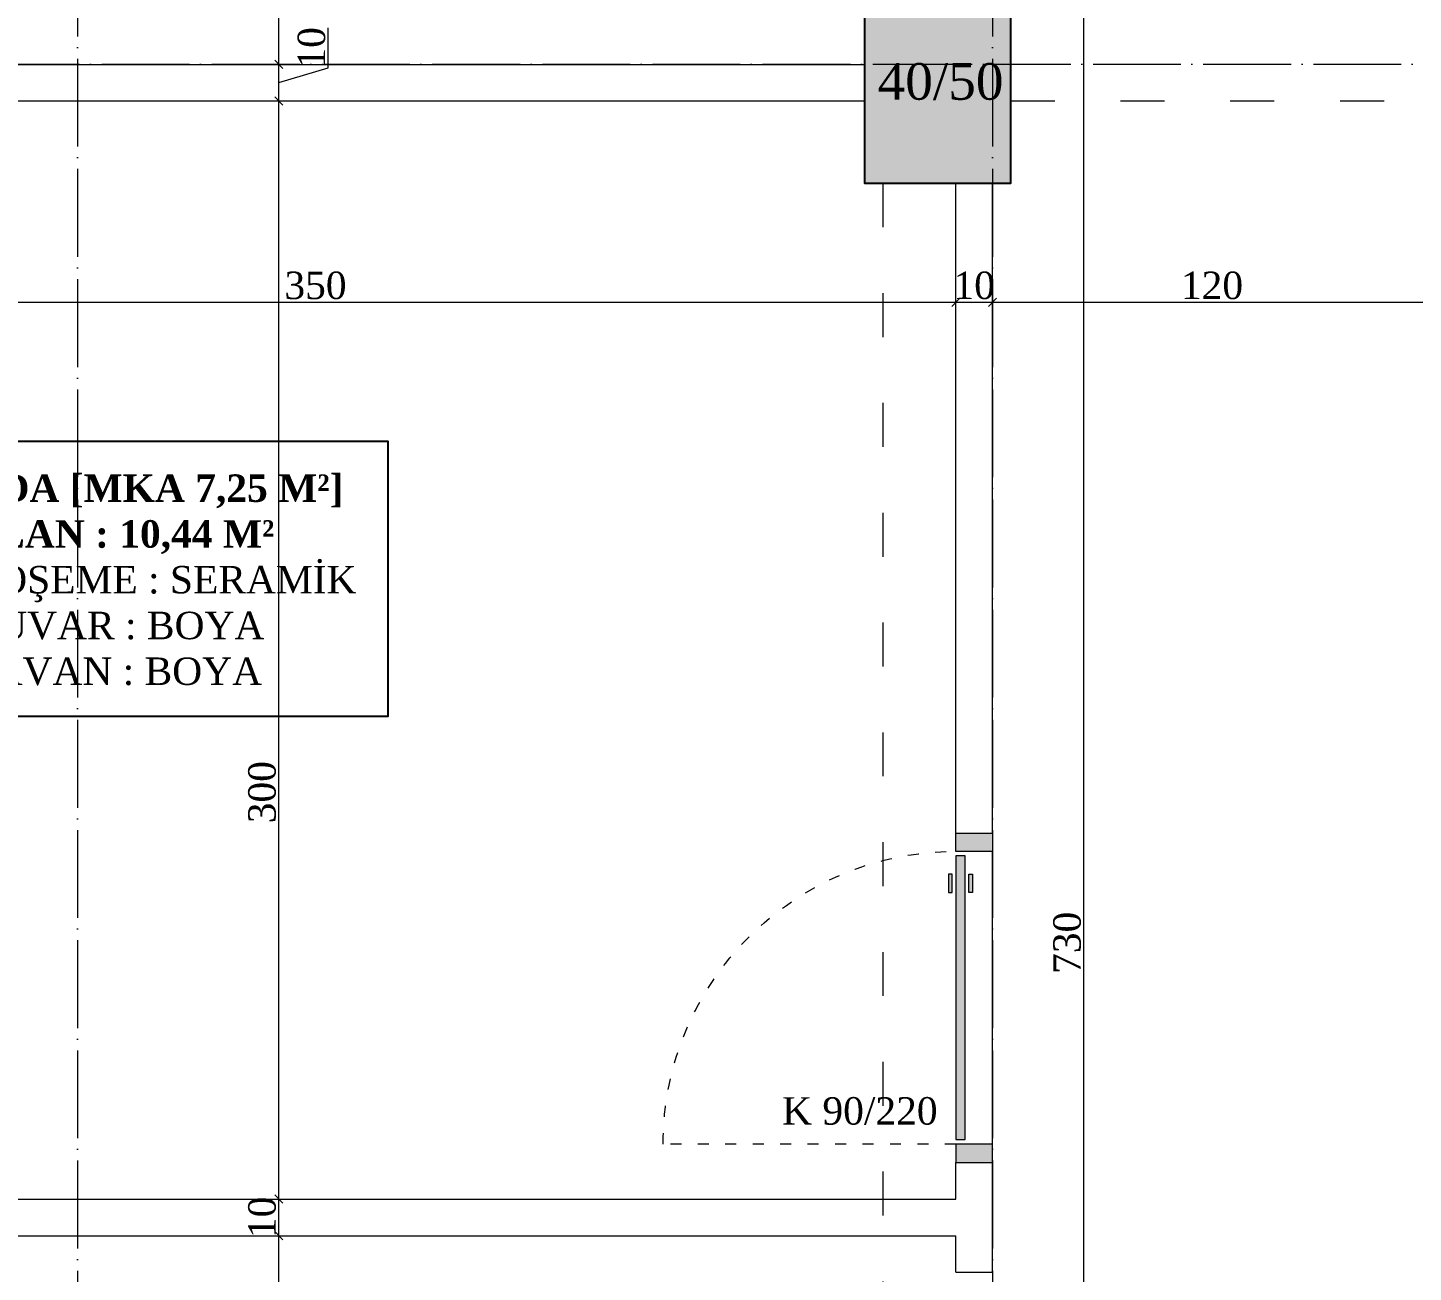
# Model space of a CAD drawing. Header units: metres. Extents: x -5196 to 34307, y 7076 to 19260.
# Drawn here: x 15708.5 to 16087.1, y 10386.3 to 10726.3 of the extents above; entities that cross this region are included whole.
import ezdxf

# ---------------------------------------------------------------- set-up
doc = ezdxf.new("R2010")
doc.units = ezdxf.units.M
doc.linetypes.add('ACAD_ISO03W100', pattern=[30, 12, -18])
doc.linetypes.add('ACAD_ISO04W100', pattern=[30, 24, -3, 0, -3])
doc.layers.add('YLZ-AKS', color=7, linetype='ACAD_ISO04W100', lineweight=5, true_color=0x2e2f36)
doc.layers.add('YLZ-TARAMA', color=7, linetype='Continuous', lineweight=5, true_color=0x686d6c)
for name, color, linetype, lineweight in [('YLZ-ALAN HESABI', 41, 'Continuous', 35), ('YLZ-DUVAR', 151, 'Continuous', 20), ('YLZ-KAPI', 241, 'Continuous', 9), ('YLZ-TEFRİŞ', 191, 'Continuous', 20), ('YLZ-ÖLÇÜ', 251, 'Continuous', 5)]:
    doc.layers.add(name, color=color, linetype=linetype, lineweight=lineweight)
doc.layers.add('YLZ-KİRİŞ', color=123, linetype='ACAD_ISO03W100', lineweight=5, transparency=0.5)
doc.layers.add('YLZ-KOLON', color=191, linetype='Continuous')
doc.layers.add('YLZ-YAZI', color=113, linetype='Continuous')
doc.styles.add('ARIAL', font='times.ttf')
doc.dimstyles.new('YLZ - İç Ölçü', dxfattribs={"dimscale": 0.75, "dimtxt": 10, "dimasz": 3, "dimexe": 1.25, "dimexo": 1, "dimgap": 1, "dimtad": 1, "dimdec": 1, "dimrnd": 0.5, "dimtxsty": 'ARIAL', "dimblk": 'OBLIQUE', "dimcen": 1, "dimclrd": 256, "dimclre": 256, "dimclrt": 125, "dimadec": 0, "dimazin": 0, "dimtfac": 1, "dimtdec": 1, "dimtmove": 1, "dimatfit": 3, "dimldrblk": 'OBLIQUE', "dimfxl": 0, "dimarcsym": 0})

# ---------------------------------------------------------------- blocks, each defined once
blk = doc.blocks.new('Aks')
at = {"layer": 'YLZ-AKS'}
for p, q in [((479320.78, 4514594.56), (479320.78, 4512399.56)), ((479570.78, 4514594.56), (479570.78, 4512399.56)), ((478845.78, 4513539.56), (480300.78, 4513539.56))]:
    blk.add_line(p, q, dxfattribs=at)
blk = doc.blocks.new('ZK. Kolon Plan')
at = {"layer": 'YLZ-TARAMA'}
h = blk.add_hatch(dxfattribs=at)
h.set_pattern_fill('ANSI33', color=256, angle=-90)
h.paths.add_polyline_path([(475247.33, 4505187.75), (475217.33, 4505187.75), (475217.33, 4505127.75), (475247.33, 4505127.75)])
h.paths.add_polyline_path([(475702.33, 4505187.75), (475642.33, 4505187.75), (475642.33, 4505157.75), (475702.33, 4505157.75)])
h.paths.add_polyline_path([(476072.33, 4505187.75), (476042.33, 4505187.75), (476042.33, 4505162.75), (476042.33, 4505127.75), (476072.33, 4505127.75)])
h.paths.add_polyline_path([(475357.33, 4504557.75), (475217.33, 4504557.75), (475217.33, 4504522.75), (475357.33, 4504522.75)])
h.paths.add_polyline_path([(475697.33, 4504532.75), (475697.33, 4504560.25), (475657.33, 4504560.25), (475657.33, 4504522.75), (475657.33, 4504500.25), (475697.33, 4504500.25)])
h.paths.add_polyline_path([(476172.33, 4504552.75), (476032.33, 4504552.75), (476032.33, 4504517.75), (476172.33, 4504517.75)])
h.paths.add_polyline_path([(475477.33, 4503927.75), (475317.33, 4503927.75), (475317.33, 4503897.75), (475477.33, 4503897.75)])
h.paths.add_polyline_path([(475697.33, 4503937.75), (475657.33, 4503937.75), (475657.33, 4503887.75), (475697.33, 4503887.75)])
h.paths.add_polyline_path([(476172.33, 4503957.75), (476142.33, 4503957.75), (476142.33, 4503897.75), (476172.33, 4503897.75)])
h.paths.add_polyline_path([(475472.33, 4503702.75), (475442.33, 4503702.75), (475442.33, 4503642.75), (475472.33, 4503642.75), (475472.33, 4503672.75)])
h.paths.add_polyline_path([(475692.33, 4503702.75), (475662.33, 4503702.75), (475662.33, 4503642.75), (475692.33, 4503642.75)])
h.paths.add_polyline_path([(476172.33, 4503672.75), (476142.33, 4503672.75), (476112.33, 4503672.75), (476112.33, 4503642.75), (476172.33, 4503642.75)])
at = {"layer": 'YLZ-KİRİŞ'}
for points in [[(475357.33, 4504522.75), (475657.33, 4504522.75), (475657.33, 4504552.75), (475357.33, 4504552.75)], [(476032.33, 4504552.75), (475697.33, 4504552.75), (475697.33, 4504522.75), (476032.33, 4504522.75)], [(475662.33, 4503937.75), (475692.33, 4503937.75), (475692.33, 4504500.25), (475662.33, 4504500.25)]]:
    blk.add_lwpolyline(points, close=True, dxfattribs=at)
at = {"layer": 'YLZ-KOLON'}
blk.add_lwpolyline([(475697.33, 4504560.25), (475657.33, 4504560.25), (475657.33, 4504500.25), (475697.33, 4504500.25)], close=True, dxfattribs=at)
at = {"layer": 'YLZ-YAZI', "insert": (475634.12, 4504533.08), "char_height": 10, "attachment_point": 1, "style": 'ARIAL'}
blk.add_mtext_dynamic_manual_height_columns('\\pi26.82435;40/50', width=86.5254, gutter_width=12.5, heights=[18.52], dxfattribs=at)
blk = doc.blocks.new("Kapı 90'lık")
at = {"lineweight": 0, "true_color": 0x939598, "transparency": 33554559}
h = blk.add_hatch(color=252, dxfattribs=at)
h.dxf.hatch_style = 1
h.paths.add_polyline_path([(663.76, 3319.76), (668.76, 3319.76), (668.76, 3329.76), (663.76, 3329.76)])
h.paths.add_polyline_path([(670.01, 3327.26), (747.51, 3327.26), (747.51, 3329.76), (670.01, 3329.76)])
h.paths.add_polyline_path([(675, 3325.26), (680, 3325.26), (680.01, 3326.26), (675.01, 3326.26)])
h.paths.add_polyline_path([(680.01, 3330.76), (680, 3331.76), (675, 3331.76), (675.01, 3330.76)])
h.paths.add_polyline_path([(753.76, 3329.76), (748.76, 3329.76), (748.76, 3319.76), (753.76, 3319.76)])
at = {"layer": 'YLZ-KAPI', "linetype": 'ACAD_ISO03W100', "ltscale": 0.25}
blk.add_line((748.76, 3329.76), (748.76, 3409.76), dxfattribs=at)
at = {"layer": 'YLZ-KAPI'}
blk.add_line((748.76, 3319.76), (668.76, 3319.76), dxfattribs=at)
for points in [[(663.76, 3329.76), (663.76, 3319.76), (668.76, 3319.76), (668.76, 3329.76)], [(747.51, 3327.26), (670.01, 3327.26), (670.01, 3329.76), (747.51, 3329.76)], [(680, 3331.76), (680.01, 3330.76), (675.01, 3330.76), (675, 3331.76)], [(753.76, 3329.76), (753.76, 3319.76), (748.76, 3319.76), (748.76, 3329.76)], [(680, 3325.26), (680.01, 3326.26), (675.01, 3326.26), (675, 3325.26)]]:
    blk.add_lwpolyline(points, close=True, dxfattribs=at)
at = {"layer": 'YLZ-KAPI', "linetype": 'ACAD_ISO03W100', "ltscale": 0.25}
blk.add_arc((748.76, 3329.76), 80, 90, 180, dxfattribs=at)
blk = doc.blocks.new('KP-3')
at = {"layer": 'YLZ-ÖLÇÜ', "xscale": -1.000000000000002, "rotation": 90}
blk.add_blockref("Kapı 90'lık", (21932.92, 11040.66), dxfattribs=at)
at = {"layer": 'YLZ-YAZI', "insert": (18598.16, 10304.74), "char_height": 7.5, "attachment_point": 3, "style": 'ARIAL'}
blk.add_mtext_dynamic_manual_height_columns('K 90/220', width=44.8554, gutter_width=12.5, heights=[49.71], dxfattribs=at)
blk = doc.blocks.new('_Oblique')
at = {"color": 0, "linetype": 'ByBlock', "lineweight": -2}
blk.add_line((-0.5, -0.5), (0.5, 0.5), dxfattribs=at)
blk = doc.blocks.new('*D6258')
at = {"layer": 'Defpoints', "color": 0, "transparency": 16777216}
for p in [(12252.1, 10651.32), (12602.1, 10651.32), (12602.1, 10651.32)]:
    blk.add_point(p, dxfattribs=at)
at = {"layer": 'YLZ-ÖLÇÜ', "color": 251, "lineweight": -2, "transparency": 16777216}
for p, q in [((12252.1, 10651.32), (12252.1, 10652.26)), ((12252.1, 10651.32), (12602.1, 10651.32)), ((12602.1, 10651.32), (12602.1, 10652.26))]:
    blk.add_line(p, q, dxfattribs=at)
at = {"layer": 'YLZ-ÖLÇÜ', "color": 251, "lineweight": -2, "transparency": 16777216, "xscale": 2.25, "yscale": 2.25, "zscale": 2.25, "rotation": 180}
blk.add_blockref('_Oblique', (12252.1, 10651.32), dxfattribs=at)
at = {"layer": 'YLZ-ÖLÇÜ', "color": 251, "lineweight": -2, "transparency": 16777216, "xscale": 2.25, "yscale": 2.25, "zscale": 2.25}
blk.add_blockref('_Oblique', (12602.1, 10651.32), dxfattribs=at)
at = {"layer": 'YLZ-ÖLÇÜ', "color": 125, "transparency": 16777216, "insert": (12427.1, 10655.89), "char_height": 7.5, "attachment_point": 5, "style": 'ARIAL'}
blk.add_mtext('350', dxfattribs=at)
blk = doc.blocks.new('*D6259')
at = {"layer": 'Defpoints', "color": 0, "transparency": 16777216}
for p in [(12602.1, 10651.32), (12612.1, 10651.32), (12612.1, 10651.32)]:
    blk.add_point(p, dxfattribs=at)
at = {"layer": 'YLZ-ÖLÇÜ', "color": 251, "lineweight": -2, "transparency": 16777216}
for p, q in [((12602.1, 10651.32), (12602.1, 10652.26)), ((12602.1, 10651.32), (12612.1, 10651.32)), ((12612.1, 10651.32), (12612.1, 10652.26))]:
    blk.add_line(p, q, dxfattribs=at)
at = {"layer": 'YLZ-ÖLÇÜ', "color": 251, "lineweight": -2, "transparency": 16777216, "xscale": 2.25, "yscale": 2.25, "zscale": 2.25, "rotation": 180}
blk.add_blockref('_Oblique', (12602.1, 10651.32), dxfattribs=at)
at = {"layer": 'YLZ-ÖLÇÜ', "color": 251, "lineweight": -2, "transparency": 16777216, "xscale": 2.25, "yscale": 2.25, "zscale": 2.25}
blk.add_blockref('_Oblique', (12612.1, 10651.32), dxfattribs=at)
at = {"layer": 'YLZ-ÖLÇÜ', "color": 125, "transparency": 16777216, "insert": (12607.1, 10655.89), "char_height": 7.5, "attachment_point": 5, "style": 'ARIAL'}
blk.add_mtext('10', dxfattribs=at)
blk = doc.blocks.new('*D6260')
at = {"layer": 'Defpoints', "color": 0, "transparency": 16777216}
for p in [(12612.1, 10651.32), (12732.1, 10651.32), (12732.1, 10651.32)]:
    blk.add_point(p, dxfattribs=at)
at = {"layer": 'YLZ-ÖLÇÜ', "color": 251, "lineweight": -2, "transparency": 16777216}
for p, q in [((12612.1, 10651.32), (12612.1, 10652.26)), ((12612.1, 10651.32), (12732.1, 10651.32)), ((12732.1, 10651.32), (12732.1, 10652.26))]:
    blk.add_line(p, q, dxfattribs=at)
at = {"layer": 'YLZ-ÖLÇÜ', "color": 251, "lineweight": -2, "transparency": 16777216, "xscale": 2.25, "yscale": 2.25, "zscale": 2.25, "rotation": 180}
blk.add_blockref('_Oblique', (12612.1, 10651.32), dxfattribs=at)
at = {"layer": 'YLZ-ÖLÇÜ', "color": 251, "lineweight": -2, "transparency": 16777216, "xscale": 2.25, "yscale": 2.25, "zscale": 2.25}
blk.add_blockref('_Oblique', (12732.1, 10651.32), dxfattribs=at)
at = {"layer": 'YLZ-ÖLÇÜ', "color": 125, "transparency": 16777216, "insert": (12672.1, 10655.89), "char_height": 7.5, "attachment_point": 5, "style": 'ARIAL'}
blk.add_mtext('120', dxfattribs=at)
blk = doc.blocks.new('*D6325')
at = {"layer": 'Defpoints', "color": 0, "transparency": 16777216}
for p in [(12417.1, 10396.32), (12417.1, 10396.32), (12417.1, 10096.32)]:
    blk.add_point(p, dxfattribs=at)
at = {"layer": 'YLZ-ÖLÇÜ', "color": 251, "lineweight": -2, "transparency": 16777216}
for p, q in [((12417.1, 10396.32), (12418.03, 10396.32)), ((12417.1, 10096.32), (12417.1, 10396.32)), ((12417.1, 10096.32), (12418.03, 10096.32))]:
    blk.add_line(p, q, dxfattribs=at)
at = {"layer": 'YLZ-ÖLÇÜ', "color": 251, "lineweight": -2, "transparency": 16777216, "xscale": 2.25, "yscale": 2.25, "zscale": 2.25}
for p, rotation in [((12417.1, 10396.32), 90), ((12417.1, 10096.32), 270)]:
    blk.add_blockref('_Oblique', p, dxfattribs=dict(at, rotation=rotation))
at = {"layer": 'YLZ-ÖLÇÜ', "color": 125, "transparency": 16777216, "insert": (12412.53, 10300.08), "char_height": 7.5, "attachment_point": 5, "rotation": 90, "style": 'ARIAL'}
blk.add_mtext('300', dxfattribs=at)
blk = doc.blocks.new('*D6317')
at = {"layer": 'Defpoints', "color": 0, "transparency": 16777216}
for p in [(12637.1, 10841.32), (12637.1, 10841.32), (12637.1, 10111.32)]:
    blk.add_point(p, dxfattribs=at)
at = {"layer": 'YLZ-ÖLÇÜ', "color": 251, "lineweight": -2, "transparency": 16777216}
for p, q in [((12637.1, 10841.32), (12638.03, 10841.32)), ((12637.1, 10111.32), (12637.1, 10841.32)), ((12637.1, 10111.32), (12638.03, 10111.32))]:
    blk.add_line(p, q, dxfattribs=at)
at = {"layer": 'YLZ-ÖLÇÜ', "color": 251, "lineweight": -2, "transparency": 16777216, "xscale": 2.25, "yscale": 2.25, "zscale": 2.25}
for p, rotation in [((12637.1, 10841.32), 90), ((12637.1, 10111.32), 270)]:
    blk.add_blockref('_Oblique', p, dxfattribs=dict(at, rotation=rotation))
at = {"layer": 'YLZ-ÖLÇÜ', "color": 125, "transparency": 16777216, "insert": (12632.52, 10476.32), "char_height": 7.5, "attachment_point": 5, "rotation": 90, "style": 'ARIAL'}
blk.add_mtext('730', dxfattribs=at)
blk = doc.blocks.new('*D6326')
at = {"layer": 'Defpoints', "color": 0, "transparency": 16777216}
for p in [(12417.1, 10406.32), (12417.1, 10406.32), (12417.1, 10396.32)]:
    blk.add_point(p, dxfattribs=at)
at = {"layer": 'YLZ-ÖLÇÜ', "color": 251, "lineweight": -2, "transparency": 16777216}
for p, q in [((12417.1, 10406.32), (12418.03, 10406.32)), ((12417.1, 10396.32), (12417.1, 10406.32)), ((12417.1, 10396.32), (12418.03, 10396.32))]:
    blk.add_line(p, q, dxfattribs=at)
at = {"layer": 'YLZ-ÖLÇÜ', "color": 251, "lineweight": -2, "transparency": 16777216, "xscale": 2.25, "yscale": 2.25, "zscale": 2.25}
for p, rotation in [((12417.1, 10406.32), 90), ((12417.1, 10396.32), 270)]:
    blk.add_blockref('_Oblique', p, dxfattribs=dict(at, rotation=rotation))
at = {"layer": 'YLZ-ÖLÇÜ', "color": 125, "transparency": 16777216, "insert": (12412.53, 10401.32), "char_height": 7.5, "attachment_point": 5, "rotation": 90, "style": 'ARIAL'}
blk.add_mtext('10', dxfattribs=at)
blk = doc.blocks.new('*D6327')
at = {"layer": 'Defpoints', "color": 0, "transparency": 16777216}
for p in [(12417.1, 10706.32), (12417.1, 10706.32), (12417.1, 10406.32)]:
    blk.add_point(p, dxfattribs=at)
at = {"layer": 'YLZ-ÖLÇÜ', "color": 251, "lineweight": -2, "transparency": 16777216}
for p, q in [((12417.1, 10706.32), (12418.03, 10706.32)), ((12417.1, 10406.32), (12417.1, 10706.32)), ((12417.1, 10406.32), (12418.03, 10406.32))]:
    blk.add_line(p, q, dxfattribs=at)
at = {"layer": 'YLZ-ÖLÇÜ', "color": 251, "lineweight": -2, "transparency": 16777216, "xscale": 2.25, "yscale": 2.25, "zscale": 2.25}
for p, rotation in [((12417.1, 10706.32), 90), ((12417.1, 10406.32), 270)]:
    blk.add_blockref('_Oblique', p, dxfattribs=dict(at, rotation=rotation))
at = {"layer": 'YLZ-ÖLÇÜ', "color": 125, "transparency": 16777216, "insert": (12412.53, 10517.48), "char_height": 7.5, "attachment_point": 5, "rotation": 90, "style": 'ARIAL'}
blk.add_mtext('300', dxfattribs=at)
blk = doc.blocks.new('*D6328')
at = {"layer": 'Defpoints', "color": 0, "transparency": 16777216}
for p in [(12417.1, 10716.32), (12417.1, 10716.32), (12417.1, 10706.32)]:
    blk.add_point(p, dxfattribs=at)
at = {"layer": 'YLZ-ÖLÇÜ', "color": 251, "lineweight": -2, "transparency": 16777216}
for p, q in [((12430.6, 10715.38), (12430.6, 10726.26)), ((12417.1, 10716.32), (12418.03, 10716.32)), ((12417.1, 10706.32), (12417.1, 10716.32)), ((12417.1, 10711.32), (12430.6, 10715.38)), ((12417.1, 10706.32), (12418.03, 10706.32))]:
    blk.add_line(p, q, dxfattribs=at)
at = {"layer": 'YLZ-ÖLÇÜ', "color": 251, "lineweight": -2, "transparency": 16777216, "xscale": 2.25, "yscale": 2.25, "zscale": 2.25}
for p, rotation in [((12417.1, 10716.32), 90), ((12417.1, 10706.32), 270)]:
    blk.add_blockref('_Oblique', p, dxfattribs=dict(at, rotation=rotation))
at = {"layer": 'YLZ-ÖLÇÜ', "color": 125, "transparency": 16777216, "insert": (12426.04, 10720.82), "char_height": 7.5, "attachment_point": 5, "rotation": 90, "style": 'ARIAL'}
blk.add_mtext('10', dxfattribs=at)
blk = doc.blocks.new('*D6329')
at = {"layer": 'Defpoints', "color": 0, "transparency": 16777216}
for p in [(12417.1, 11356.32), (12417.1, 11356.32), (12417.1, 10716.32)]:
    blk.add_point(p, dxfattribs=at)
at = {"layer": 'YLZ-ÖLÇÜ', "color": 251, "lineweight": -2, "transparency": 16777216}
for p, q in [((12417.1, 11356.32), (12418.03, 11356.32)), ((12417.1, 10716.32), (12417.1, 11356.32)), ((12417.1, 10716.32), (12418.03, 10716.32))]:
    blk.add_line(p, q, dxfattribs=at)
at = {"layer": 'YLZ-ÖLÇÜ', "color": 251, "lineweight": -2, "transparency": 16777216, "xscale": 2.25, "yscale": 2.25, "zscale": 2.25}
for p, rotation in [((12417.1, 11356.32), 90), ((12417.1, 10716.32), 270)]:
    blk.add_blockref('_Oblique', p, dxfattribs=dict(at, rotation=rotation))
at = {"layer": 'YLZ-ÖLÇÜ', "color": 125, "transparency": 16777216, "insert": (12412.53, 11036.32), "char_height": 7.5, "attachment_point": 5, "rotation": 90, "style": 'ARIAL'}
blk.add_mtext('640', dxfattribs=at)
blk = doc.blocks.new('B.K. Mahal Listesi')
at = {"layer": 'YLZ-YAZI'}
blk.add_lwpolyline([(14032.1, 7863.27), (14032.1, 7788.27), (14157.1, 7788.27), (14157.1, 7863.27), (14032.1, 7863.27)], dxfattribs=at)
at = {"layer": 'YLZ-YAZI', "insert": (14042.1, 7854.29), "char_height": 7.5, "attachment_point": 1, "style": 'ARIAL'}
blk.add_mtext_dynamic_manual_height_columns('{\\fTimes New Roman|b1|i0|c162|p18;ODA [MKA 7,25 M²]\\PALAN : 10,44 M² \\P}DÖŞEME : SERAMİK\\PDUVAR : BOYA \\PTAVAN : BOYA', width=187.0429, gutter_width=12.5, heights=[89.95], dxfattribs=at)
blk = doc.blocks.new('Z.K. İç Ölçü')
at = {"layer": 'YLZ-ÖLÇÜ'}
for base, p1, p2, angle, picture, middle in [((12417.1, 11356.32), (12417.1, 10716.32), (12417.1, 11356.32), 270, '*D6329', (12412.53, 11036.32)), ((12637.1, 10841.32), (12637.1, 10111.32), (12637.1, 10841.32), 270, '*D6317', (12632.52, 10476.32)), ((12417.1, 10716.32), (12417.1, 10706.32), (12417.1, 10716.32), 270, '*D6328', (12426.04, 10716.13)), ((12602.1, 10651.32), (12252.1, 10651.32), (12602.1, 10651.32), 180, '*D6258', (12427.1, 10655.89)), ((12732.1, 10651.32), (12612.1, 10651.32), (12732.1, 10651.32), 180, '*D6260', (12672.1, 10655.89))]:
    dim = blk.add_linear_dim(base=base, p1=p1, p2=p2, angle=angle, dimstyle='YLZ - İç Ölçü', dxfattribs=at)
    dim.commit()
    dim.dimension.update_dxf_attribs({"geometry": picture, "text_midpoint": middle})
for base, p1, p2, angle, picture, middle in [((12417.1, 10706.32), (12417.1, 10406.32), (12417.1, 10706.32), 270, '*D6327', (12417.1, 10517.48)), ((12612.1, 10651.32), (12602.1, 10651.32), (12612.1, 10651.32), 180, '*D6259', (12607.1, 10651.32)), ((12417.1, 10406.32), (12417.1, 10396.32), (12417.1, 10406.32), 270, '*D6326', (12417.1, 10401.32)), ((12417.1, 10396.32), (12417.1, 10096.32), (12417.1, 10396.32), 270, '*D6325', (12417.1, 10300.08))]:
    dim = blk.add_linear_dim(base=base, p1=p1, p2=p2, angle=angle, dimstyle='YLZ - İç Ölçü', dxfattribs=at)
    dim.commit()
    dim.dimension.update_dxf_attribs({"geometry": picture, "text_midpoint": middle, "dimtype": 128})

msp = doc.modelspace()

# ---------------------------------------------------------------- linework, layer by layer
at = {"layer": 'YLZ-DUVAR'}
for p, q in [((15637.1, 10716.32), (15937.1, 10716.32)), ((15637.1, 10706.32), (15937.1, 10706.32)), ((15962.1, 10506.32), (15962.1, 10683.82)), ((15972.1, 10506.32), (15972.1, 10683.82)), ((15962.1, 10506.32), (15972.1, 10506.32)), ((15962.1, 10406.32), (15962.1, 10416.32)), ((15962.1, 10416.32), (15972.1, 10416.32)), ((15972.1, 10386.32), (15972.1, 10416.32)), ((15612.1, 10406.32), (15962.1, 10406.32)), ((15612.1, 10396.32), (15962.1, 10396.32)), ((15962.1, 10386.32), (15962.1, 10396.32)), ((15962.1, 10386.32), (15972.1, 10386.32))]:
    msp.add_line(p, q, dxfattribs=at)

# ---------------------------------------------------------------- block references
at = {"layer": 'YLZ-ALAN HESABI'}
msp.add_blockref('B.K. Mahal Listesi', (1649.85, 2750), dxfattribs=at)
at = {"layer": 'YLZ-DUVAR'}
msp.add_blockref('KP-3', (-2641.06, 129.42), dxfattribs=at)
at = {"layer": 'YLZ-TEFRİŞ'}
for name, p in [('Aks', (-463598.68, -4502823.23)), ('ZK. Kolon Plan', (-459720.23, -4493816.43))]:
    msp.add_blockref(name, p, dxfattribs=at)
at = {"layer": 'YLZ-ÖLÇÜ'}
msp.add_blockref('Z.K. İç Ölçü', (3360, 0), dxfattribs=at)

doc.saveas('drawing.dxf')
